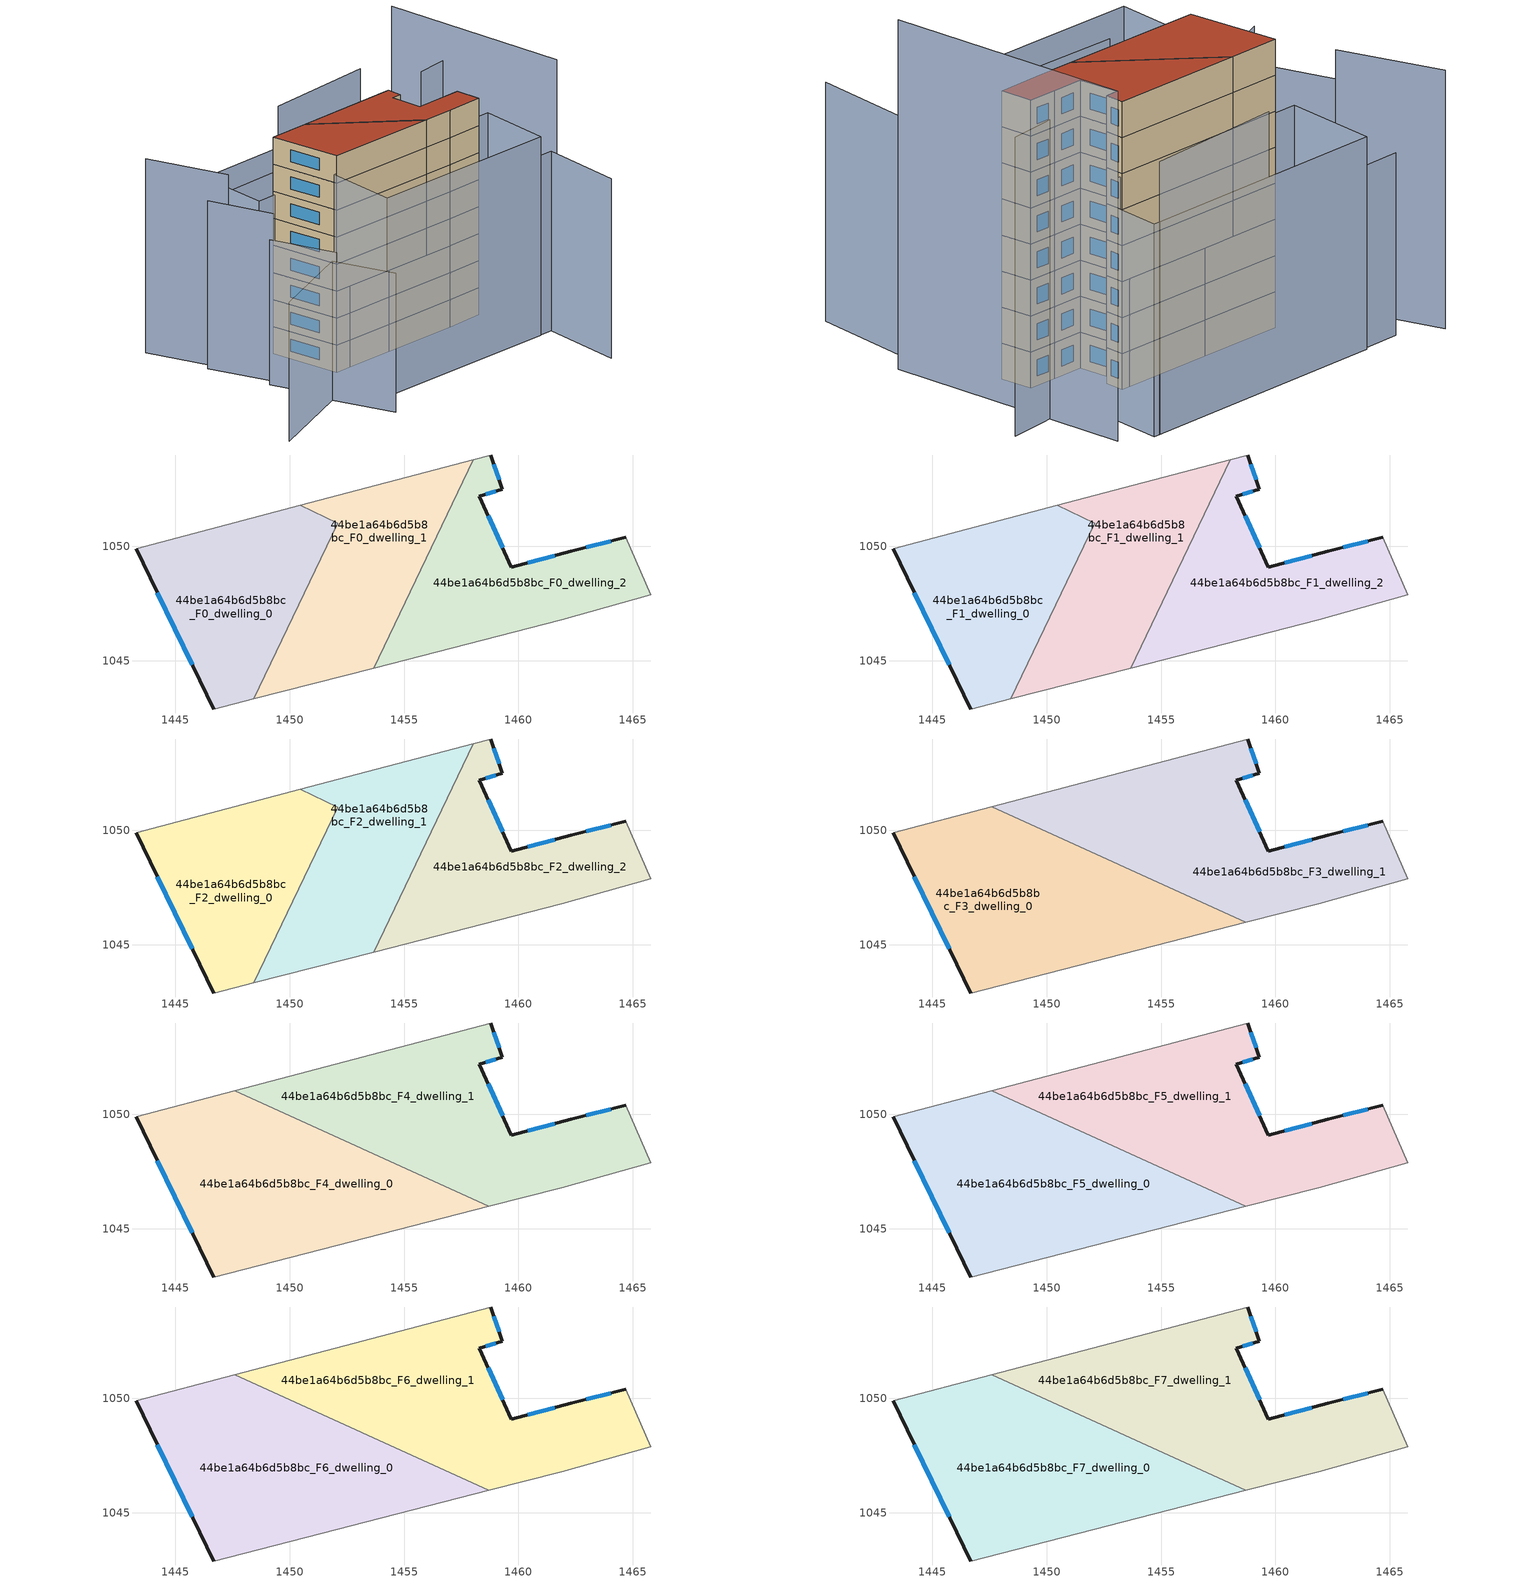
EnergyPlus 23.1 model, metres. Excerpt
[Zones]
44be1a64b6d5b8bc_F0_dwelling_0
 floor ground (EU_floor_Construction): 1452.11,1051 1448.44,1043.34 1446.68,1042.89 1443.28,1049.89 1450.46,1051.79 z0
 wall outside (EU_wall_Construction): 1443.28,1049.89 1446.68,1042.89 z0:3
 wall adiabatic (EU_wall_Construction): 1446.68,1042.89 1448.44,1043.34 / 1450.46,1051.79 1443.28,1049.89 z0:3
 wall to 44be1a64b6d5b8bc_F0_dwelling_1 (EU_wall_Construction): 1448.44,1043.34 1452.11,1051 1450.46,1051.79 z0:3
 window (EU_Window_Construction): 1444.21,1047.97 1445.74,1044.81 z0.83:2.17
44be1a64b6d5b8bc_F0_dwelling_1
 floor ground (EU_floor_Construction): 1458.03,1053.79 1453.66,1044.68 1448.44,1043.34 1452.11,1051 1450.46,1051.79 z0
 wall adiabatic (EU_wall_Construction): 1458.03,1053.79 1450.46,1051.79 / 1448.44,1043.34 1453.66,1044.68 z0:3
 wall to 44be1a64b6d5b8bc_F0_dwelling_2 (EU_wall_Construction): 1453.66,1044.68 1458.03,1053.79 z0:3
44be1a64b6d5b8bc_F0_dwelling_2
 floor ground (EU_floor_Construction): 1464.69,1050.39 1465.79,1047.88 1461.89,1046.79 1453.66,1044.68 1458.03,1053.79 1458.79,1053.99 1459.29,1052.49 1458.29,1052.19 1459.69,1049.09 1462.29,1049.79 z0
 wall outside (EU_wall_Construction): 1464.69,1050.39 1462.29,1049.79 1459.69,1049.09 1458.29,1052.19 1459.29,1052.49 1458.79,1053.99 z0:3
 wall adiabatic (EU_wall_Construction): 1453.66,1044.68 1461.89,1046.79 1465.79,1047.88 1464.69,1050.39 / 1458.79,1053.99 1458.03,1053.79 z0:3
 window (EU_Window_Construction): 1464.03,1050.22 1462.95,1049.95 / 1459.15,1052.9 1458.93,1053.58 / 1458.57,1052.27 1459.02,1052.41 / 1459.3,1049.94 1458.68,1051.34 / 1461.58,1049.6 1460.41,1049.28 z0.83:2.17
44be1a64b6d5b8bc_F1_dwelling_0
 floor to 44be1a64b6d5b8bc_F0_dwelling_0 (EU_floor_Construction): 1452.11,1051 1448.44,1043.34 1446.68,1042.89 1443.28,1049.89 1450.46,1051.79 z3
 wall outside (EU_wall_Construction): 1443.28,1049.89 1446.68,1042.89 z3:6
 wall adiabatic (EU_wall_Construction): 1446.68,1042.89 1448.44,1043.34 / 1450.46,1051.79 1443.28,1049.89 z3:6
 wall to 44be1a64b6d5b8bc_F1_dwelling_1 (EU_wall_Construction): 1448.44,1043.34 1452.11,1051 1450.46,1051.79 z3:6
 window (EU_Window_Construction): 1444.21,1047.97 1445.74,1044.81 z3.83:5.17
44be1a64b6d5b8bc_F1_dwelling_1
 floor to 44be1a64b6d5b8bc_F0_dwelling_1 (EU_floor_Construction): 1458.03,1053.79 1453.66,1044.68 1448.44,1043.34 1452.11,1051 1450.46,1051.79 z3
 wall adiabatic (EU_wall_Construction): 1458.03,1053.79 1450.46,1051.79 / 1448.44,1043.34 1453.66,1044.68 z3:6
 wall to 44be1a64b6d5b8bc_F1_dwelling_2 (EU_wall_Construction): 1453.66,1044.68 1458.03,1053.79 z3:6
44be1a64b6d5b8bc_F1_dwelling_2
 floor to 44be1a64b6d5b8bc_F0_dwelling_2 (EU_floor_Construction): 1464.69,1050.39 1465.79,1047.88 1461.89,1046.79 1453.66,1044.68 1458.03,1053.79 1458.79,1053.99 1459.29,1052.49 1458.29,1052.19 1459.69,1049.09 1462.29,1049.79 z3
 wall outside (EU_wall_Construction): 1464.69,1050.39 1462.29,1049.79 1459.69,1049.09 1458.29,1052.19 1459.29,1052.49 1458.79,1053.99 z3:6
 wall adiabatic (EU_wall_Construction): 1453.66,1044.68 1461.89,1046.79 1465.79,1047.88 1464.69,1050.39 / 1458.79,1053.99 1458.03,1053.79 z3:6
 window (EU_Window_Construction): 1464.03,1050.22 1462.95,1049.95 / 1459.15,1052.9 1458.93,1053.58 / 1458.57,1052.27 1459.02,1052.41 / 1459.3,1049.94 1458.68,1051.34 / 1461.58,1049.6 1460.41,1049.28 z3.83:5.17
44be1a64b6d5b8bc_F2_dwelling_0
 floor to 44be1a64b6d5b8bc_F1_dwelling_0 (EU_floor_Construction): 1452.11,1051 1448.44,1043.34 1446.68,1042.89 1443.28,1049.89 1450.46,1051.79 z6
 wall outside (EU_wall_Construction): 1443.28,1049.89 1446.68,1042.89 z6:9
 wall adiabatic (EU_wall_Construction): 1446.68,1042.89 1448.44,1043.34 / 1450.46,1051.79 1443.28,1049.89 z6:9
 wall to 44be1a64b6d5b8bc_F2_dwelling_1 (EU_wall_Construction): 1448.44,1043.34 1452.11,1051 1450.46,1051.79 z6:9
 window (EU_Window_Construction): 1444.21,1047.97 1445.74,1044.81 z6.83:8.17
44be1a64b6d5b8bc_F2_dwelling_1
 floor to 44be1a64b6d5b8bc_F1_dwelling_1 (EU_floor_Construction): 1458.03,1053.79 1453.66,1044.68 1448.44,1043.34 1452.11,1051 1450.46,1051.79 z6
 wall adiabatic (EU_wall_Construction): 1458.03,1053.79 1450.46,1051.79 / 1448.44,1043.34 1453.66,1044.68 z6:9
 wall to 44be1a64b6d5b8bc_F2_dwelling_2 (EU_wall_Construction): 1453.66,1044.68 1458.03,1053.79 z6:9
44be1a64b6d5b8bc_F2_dwelling_2
 floor to 44be1a64b6d5b8bc_F1_dwelling_2 (EU_floor_Construction): 1464.69,1050.39 1465.79,1047.88 1461.89,1046.79 1453.66,1044.68 1458.03,1053.79 1458.79,1053.99 1459.29,1052.49 1458.29,1052.19 1459.69,1049.09 1462.29,1049.79 z6
 wall outside (EU_wall_Construction): 1464.69,1050.39 1462.29,1049.79 1459.69,1049.09 1458.29,1052.19 1459.29,1052.49 1458.79,1053.99 z6:9
 wall adiabatic (EU_wall_Construction): 1453.66,1044.68 1461.89,1046.79 1465.79,1047.88 1464.69,1050.39 / 1458.79,1053.99 1458.03,1053.79 z6:9
 window (EU_Window_Construction): 1464.03,1050.22 1462.95,1049.95 / 1459.15,1052.9 1458.93,1053.58 / 1458.57,1052.27 1459.02,1052.41 / 1459.3,1049.94 1458.68,1051.34 / 1461.58,1049.6 1460.41,1049.28 z6.83:8.17
44be1a64b6d5b8bc_F3_dwelling_0
 floor to 44be1a64b6d5b8bc_F2_dwelling_0 (EU_floor_Construction): 1451.31,1049.34 1448.44,1043.34 1446.68,1042.89 1443.28,1049.89 1447.6,1051.03 z9
 floor to 44be1a64b6d5b8bc_F2_dwelling_1 (EU_floor_Construction): 1455.08,1047.63 1453.66,1044.68 1448.44,1043.34 1451.31,1049.34 z9
 floor to 44be1a64b6d5b8bc_F2_dwelling_2 (EU_floor_Construction): 1458.71,1045.97 1453.66,1044.68 1455.08,1047.63 z9
 wall outside (EU_wall_Construction): 1443.28,1049.89 1446.68,1042.89 z9:12
 wall adiabatic (EU_wall_Construction): 1446.68,1042.89 1458.71,1045.97 / 1447.6,1051.03 1443.28,1049.89 z9:12
 wall to 44be1a64b6d5b8bc_F3_dwelling_1 (EU_wall_Construction): 1458.71,1045.97 1447.6,1051.03 z9:12
 window (EU_Window_Construction): 1444.21,1047.97 1445.74,1044.81 z9.83:11.17
44be1a64b6d5b8bc_F3_dwelling_1
 floor to 44be1a64b6d5b8bc_F2_dwelling_0 (EU_floor_Construction): 1452.11,1051 1451.31,1049.34 1447.6,1051.03 1450.46,1051.79 z9
 floor to 44be1a64b6d5b8bc_F2_dwelling_1 (EU_floor_Construction): 1458.03,1053.79 1455.21,1047.9 1454.05,1048.09 1451.31,1049.34 1452.11,1051 1450.46,1051.79 z9; 1455.21,1047.9 1455.08,1047.63 1454.05,1048.09 z9
 floor to 44be1a64b6d5b8bc_F2_dwelling_2 (EU_floor_Construction): 1461.89,1046.79 1458.71,1045.97 1455.08,1047.63 1455.21,1047.9 z9; 1464.69,1050.39 1465.79,1047.88 1461.89,1046.79 1455.21,1047.9 1458.03,1053.79 1458.29,1052.19 1459.69,1049.09 1462.29,1049.79 z9; 1458.79,1053.99 1459.29,1052.49 1458.29,1052.19 1458.03,1053.79 z9
 wall outside (EU_wall_Construction): 1464.69,1050.39 1462.29,1049.79 1459.69,1049.09 1458.29,1052.19 1459.29,1052.49 1458.79,1053.99 z9:12
 wall adiabatic (EU_wall_Construction): 1458.71,1045.97 1461.89,1046.79 1465.79,1047.88 1464.69,1050.39 / 1458.79,1053.99 1447.6,1051.03 z9:12
 window (EU_Window_Construction): 1461.58,1049.6 1460.41,1049.28 / 1464.03,1050.22 1462.95,1049.95 / 1459.15,1052.9 1458.93,1053.58 / 1458.57,1052.27 1459.02,1052.41 / 1459.3,1049.94 1458.68,1051.34 z9.83:11.17
44be1a64b6d5b8bc_F4_dwelling_0
 floor to 44be1a64b6d5b8bc_F3_dwelling_0 (EU_floor_Construction): 1458.71,1045.97 1446.68,1042.89 1443.28,1049.89 1447.6,1051.03 z12
 wall outside (EU_wall_Construction): 1443.28,1049.89 1446.68,1042.89 z12:15
 wall adiabatic (EU_wall_Construction): 1446.68,1042.89 1458.71,1045.97 / 1447.6,1051.03 1443.28,1049.89 z12:15
 wall to 44be1a64b6d5b8bc_F4_dwelling_1 (EU_wall_Construction): 1458.71,1045.97 1447.6,1051.03 z12:15
 window (EU_Window_Construction): 1444.21,1047.97 1445.74,1044.81 z12.83:14.17
44be1a64b6d5b8bc_F4_dwelling_1
 floor to 44be1a64b6d5b8bc_F3_dwelling_1 (EU_floor_Construction): 1464.69,1050.39 1465.79,1047.88 1461.89,1046.79 1458.71,1045.97 1447.6,1051.03 1458.79,1053.99 1459.29,1052.49 1458.29,1052.19 1459.69,1049.09 1462.29,1049.79 z12
 wall outside (EU_wall_Construction): 1464.69,1050.39 1462.29,1049.79 1459.69,1049.09 1458.29,1052.19 1459.29,1052.49 1458.79,1053.99 z12:15
 wall adiabatic (EU_wall_Construction): 1458.71,1045.97 1461.89,1046.79 1465.79,1047.88 1464.69,1050.39 / 1458.79,1053.99 1447.6,1051.03 z12:15
 window (EU_Window_Construction): 1461.58,1049.6 1460.41,1049.28 / 1464.03,1050.22 1462.95,1049.95 / 1459.15,1052.9 1458.93,1053.58 / 1458.57,1052.27 1459.02,1052.41 / 1459.3,1049.94 1458.68,1051.34 z12.83:14.17
44be1a64b6d5b8bc_F5_dwelling_0
 floor to 44be1a64b6d5b8bc_F4_dwelling_0 (EU_floor_Construction): 1458.71,1045.97 1446.68,1042.89 1443.28,1049.89 1447.6,1051.03 z15
 wall outside (EU_wall_Construction): 1443.28,1049.89 1446.68,1042.89 z15:18
 wall adiabatic (EU_wall_Construction): 1446.68,1042.89 1458.71,1045.97 / 1447.6,1051.03 1443.28,1049.89 z15:18
 wall to 44be1a64b6d5b8bc_F5_dwelling_1 (EU_wall_Construction): 1458.71,1045.97 1447.6,1051.03 z15:18
 window (EU_Window_Construction): 1444.21,1047.97 1445.74,1044.81 z15.83:17.17
44be1a64b6d5b8bc_F5_dwelling_1
 floor to 44be1a64b6d5b8bc_F4_dwelling_1 (EU_floor_Construction): 1464.69,1050.39 1465.79,1047.88 1461.89,1046.79 1458.71,1045.97 1447.6,1051.03 1458.79,1053.99 1459.29,1052.49 1458.29,1052.19 1459.69,1049.09 1462.29,1049.79 z15
 wall outside (EU_wall_Construction): 1464.69,1050.39 1462.29,1049.79 1459.69,1049.09 1458.29,1052.19 1459.29,1052.49 1458.79,1053.99 z15:18
 wall adiabatic (EU_wall_Construction): 1458.71,1045.97 1461.89,1046.79 1465.79,1047.88 1464.69,1050.39 / 1458.79,1053.99 1447.6,1051.03 z15:18
 window (EU_Window_Construction): 1461.58,1049.6 1460.41,1049.28 / 1464.03,1050.22 1462.95,1049.95 / 1459.15,1052.9 1458.93,1053.58 / 1458.57,1052.27 1459.02,1052.41 / 1459.3,1049.94 1458.68,1051.34 z15.83:17.17
44be1a64b6d5b8bc_F6_dwelling_0
 floor to 44be1a64b6d5b8bc_F5_dwelling_0 (EU_floor_Construction): 1458.71,1045.97 1446.68,1042.89 1443.28,1049.89 1447.6,1051.03 z18
 wall outside (EU_wall_Construction): 1443.28,1049.89 1446.68,1042.89 z18:21
 wall adiabatic (EU_wall_Construction): 1446.68,1042.89 1458.71,1045.97 / 1447.6,1051.03 1443.28,1049.89 z18:21
 wall to 44be1a64b6d5b8bc_F6_dwelling_1 (EU_wall_Construction): 1458.71,1045.97 1447.6,1051.03 z18:21
 window (EU_Window_Construction): 1444.21,1047.97 1445.74,1044.81 z18.83:20.17
44be1a64b6d5b8bc_F6_dwelling_1
 floor to 44be1a64b6d5b8bc_F5_dwelling_1 (EU_floor_Construction): 1464.69,1050.39 1465.79,1047.88 1461.89,1046.79 1458.71,1045.97 1447.6,1051.03 1458.79,1053.99 1459.29,1052.49 1458.29,1052.19 1459.69,1049.09 1462.29,1049.79 z18
 wall outside (EU_wall_Construction): 1464.69,1050.39 1462.29,1049.79 1459.69,1049.09 1458.29,1052.19 1459.29,1052.49 1458.79,1053.99 z18:21
 wall adiabatic (EU_wall_Construction): 1458.71,1045.97 1461.89,1046.79 1465.79,1047.88 1464.69,1050.39 / 1458.79,1053.99 1447.6,1051.03 z18:21
 window (EU_Window_Construction): 1461.58,1049.6 1460.41,1049.28 / 1464.03,1050.22 1462.95,1049.95 / 1459.15,1052.9 1458.93,1053.58 / 1458.57,1052.27 1459.02,1052.41 / 1459.3,1049.94 1458.68,1051.34 z18.83:20.17
44be1a64b6d5b8bc_F7_dwelling_0
 floor to 44be1a64b6d5b8bc_F6_dwelling_0 (EU_floor_Construction): 1458.71,1045.97 1446.68,1042.89 1443.28,1049.89 1447.6,1051.03 z21
 wall outside (EU_wall_Construction): 1443.28,1049.89 1446.68,1042.89 z21:24
 wall adiabatic (EU_wall_Construction): 1446.68,1042.89 1458.71,1045.97 / 1447.6,1051.03 1443.28,1049.89 z21:24
 wall to 44be1a64b6d5b8bc_F7_dwelling_1 (EU_wall_Construction): 1458.71,1045.97 1447.6,1051.03 z21:24
 window (EU_Window_Construction): 1444.21,1047.97 1445.74,1044.81 z21.83:23.17
 roof outside (EU_roof_Construction): 1458.71,1045.97 1447.6,1051.03 1443.28,1049.89 1446.68,1042.89 z24
44be1a64b6d5b8bc_F7_dwelling_1
 floor to 44be1a64b6d5b8bc_F6_dwelling_1 (EU_floor_Construction): 1464.69,1050.39 1465.79,1047.88 1461.89,1046.79 1458.71,1045.97 1447.6,1051.03 1458.79,1053.99 1459.29,1052.49 1458.29,1052.19 1459.69,1049.09 1462.29,1049.79 z21
 wall outside (EU_wall_Construction): 1464.69,1050.39 1462.29,1049.79 1459.69,1049.09 1458.29,1052.19 1459.29,1052.49 1458.79,1053.99 z21:24
 wall adiabatic (EU_wall_Construction): 1458.71,1045.97 1461.89,1046.79 1465.79,1047.88 1464.69,1050.39 / 1458.79,1053.99 1447.6,1051.03 z21:24
 window (EU_Window_Construction): 1461.58,1049.6 1460.41,1049.28 / 1464.03,1050.22 1462.95,1049.95 / 1459.15,1052.9 1458.93,1053.58 / 1458.57,1052.27 1459.02,1052.41 / 1459.3,1049.94 1458.68,1051.34 z21.83:23.17
 roof outside (EU_roof_Construction): 1465.79,1047.88 1464.69,1050.39 1462.29,1049.79 1459.69,1049.09 1458.29,1052.19 1459.29,1052.49 1458.79,1053.99 1447.6,1051.03 1458.71,1045.97 1461.89,1046.79 z24
shading: 1434.59,1031 1443.07,1037.38 / 1443.07,1037.38 1447.27,1031.81 z0:15.4; 1449.88,1036.08 1470.3,1041.02 / 1470.3,1041.02 1472.38,1032.39 z0:19.9; 1439.37,1043.59 1443.76,1037.63 z0:16.1; 1435.77,1049.99 1440.09,1044.12 z0:18.6; 1446.38,1042.89 1466.96,1048.19 / 1466.96,1048.19 1468.89,1040.68 / 1468.89,1040.68 1448.31,1035.38 / 1448.31,1035.38 1446.38,1042.89 z0:22; 1432.17,1056.3 1437.6,1049.04 z0:21.5; 1439.16,1056.65 1460.76,1062.45 / 1460.76,1062.45 1462.79,1054.89 / 1462.79,1054.89 1441.19,1049.09 / 1441.19,1049.09 1439.16,1056.65 z0:17.7; 1471.74,1042.53 1463.53,1061.78 z0:29.1; 1448.3,1059 1436,1055.49 z0:15.2; 1469.9,1057.29 1462.9,1054.61 z0:24.9; 1460.19,1062.3 1448.67,1058.5 z0:22.7
[Building]
EU S2 Campaign: North Axis=0; Terrain=City; Solar Distribution=FullExterior
[Site:Location]
Lyon-Bron: Latitude=45.75; Longitude=5; Time Zone=1; Elevation=198
[SizingPeriod:WeatherFileDays]
AnnualSizingPeriod: Begin Month=1; Begin Day of Month=1; End Month=12; End Day of Month=31; Day of Week for Start Day=Monday; Use Weather File Daylight Saving Period=No; Use Weather File Rain and Snow Indicators=No
[MATERIAL]
EU_InternalMass_Material: Roughness=MediumRough; Thickness=0.1; Conductivity=1; Density=1800; Specific Heat=900; Thermal Absorptance=0.9; Solar Absorptance=0.7; Visible Absorptance=0.7
[MATERIAL:NOMASS] Roughness=MediumRough; Thermal Absorptance=0.9; Solar Absorptance=0.7; Visible Absorptance=0.7
Name | Thermal Resistance
EU_wall_NoMass | 0.87146
EU_roof_NoMass | 0.842276
EU_floor_NoMass | 0.496999
[WINDOWMATERIAL:SIMPLEGLAZINGSYSTEM]
EU_Window_SimpleGlazing: UFactor=2.2525; Solar Heat Gain Coefficient=0.76; Visible Transmittance=0.76
[CONSTRUCTION]
EU_wall_Construction: EU_wall_NoMass
EU_roof_Construction: EU_roof_NoMass
EU_floor_Construction: EU_floor_NoMass
EU_Window_Construction: EU_Window_SimpleGlazing
EU_InternalMass_Construction: EU_InternalMass_Material
[ZONE] Type=1; Multiplier=1; Ceiling Height=autocalculate; Floor Area=autocalculate; Part of Total Floor Area=Yes
Name | Volume
44be1a64b6d5b8bc_F0_dwelling_0; 44be1a64b6d5b8bc_F0_dwelling_2; 44be1a64b6d5b8bc_F1_dwelling_2; 44be1a64b6d5b8bc_F2_dwelling_2 | 129.33
44be1a64b6d5b8bc_F1_dwelling_0; 44be1a64b6d5b8bc_F2_dwelling_0 | 129.331
44be1a64b6d5b8bc_F3_dwelling_0 | 193.989
44be1a64b6d5b8bc_F4_dwelling_0; 44be1a64b6d5b8bc_F5_dwelling_0; 44be1a64b6d5b8bc_F6_dwelling_0; 44be1a64b6d5b8bc_F7_dwelling_0 | 193.995
44be1a64b6d5b8bc_F0_dwelling_1; 44be1a64b6d5b8bc_F1_dwelling_1; 44be1a64b6d5b8bc_F2_dwelling_1 | 129.328
44be1a64b6d5b8bc_F3_dwelling_1 | 193.996
44be1a64b6d5b8bc_F4_dwelling_1; 44be1a64b6d5b8bc_F5_dwelling_1; 44be1a64b6d5b8bc_F6_dwelling_1; 44be1a64b6d5b8bc_F7_dwelling_1 | 193.998
[INTERNALMASS] Construction=EU_InternalMass_Construction
Name | Zone or ZoneList | Surface Area
44be1a64b6d5b8bc_F0_dwelling_0_EU_InternalMass | 44be1a64b6d5b8bc_F0_dwelling_0 | 43.1091
44be1a64b6d5b8bc_F0_dwelling_1_EU_InternalMass | 44be1a64b6d5b8bc_F0_dwelling_1 | 43.1096
44be1a64b6d5b8bc_F0_dwelling_2_EU_InternalMass | 44be1a64b6d5b8bc_F0_dwelling_2 | 43.1086
44be1a64b6d5b8bc_F1_dwelling_0_EU_InternalMass | 44be1a64b6d5b8bc_F1_dwelling_0 | 43.1091
44be1a64b6d5b8bc_F1_dwelling_1_EU_InternalMass | 44be1a64b6d5b8bc_F1_dwelling_1 | 43.1096
44be1a64b6d5b8bc_F1_dwelling_2_EU_InternalMass | 44be1a64b6d5b8bc_F1_dwelling_2 | 43.1086
44be1a64b6d5b8bc_F2_dwelling_0_EU_InternalMass | 44be1a64b6d5b8bc_F2_dwelling_0 | 43.1091
44be1a64b6d5b8bc_F2_dwelling_1_EU_InternalMass | 44be1a64b6d5b8bc_F2_dwelling_1 | 43.1096
44be1a64b6d5b8bc_F2_dwelling_2_EU_InternalMass | 44be1a64b6d5b8bc_F2_dwelling_2 | 43.1086
44be1a64b6d5b8bc_F3_dwelling_0_EU_InternalMass | 44be1a64b6d5b8bc_F3_dwelling_0 | 64.6649
44be1a64b6d5b8bc_F3_dwelling_1_EU_InternalMass | 44be1a64b6d5b8bc_F3_dwelling_1 | 64.6665
44be1a64b6d5b8bc_F4_dwelling_0_EU_InternalMass | 44be1a64b6d5b8bc_F4_dwelling_0 | 64.6649
44be1a64b6d5b8bc_F4_dwelling_1_EU_InternalMass | 44be1a64b6d5b8bc_F4_dwelling_1 | 64.6665
44be1a64b6d5b8bc_F5_dwelling_0_EU_InternalMass | 44be1a64b6d5b8bc_F5_dwelling_0 | 64.6649
44be1a64b6d5b8bc_F5_dwelling_1_EU_InternalMass | 44be1a64b6d5b8bc_F5_dwelling_1 | 64.6665
44be1a64b6d5b8bc_F6_dwelling_0_EU_InternalMass | 44be1a64b6d5b8bc_F6_dwelling_0 | 64.6649
44be1a64b6d5b8bc_F6_dwelling_1_EU_InternalMass | 44be1a64b6d5b8bc_F6_dwelling_1 | 64.6665
44be1a64b6d5b8bc_F7_dwelling_0_EU_InternalMass | 44be1a64b6d5b8bc_F7_dwelling_0 | 64.6649
44be1a64b6d5b8bc_F7_dwelling_1_EU_InternalMass | 44be1a64b6d5b8bc_F7_dwelling_1 | 64.6665
[OTHEREQUIPMENT] Fuel Type=Electricity; Design Level Calculation Method=Watts/Area; Power per Zone Floor Area=1; Fraction Latent=0; Fraction Radiant=0; Fraction Lost=0; Carbon Dioxide Generation Rate=0; EndUse Subcategory=EU_Step8_InternalGains
Name | Zone or ZoneList or Space or SpaceList | Schedule
EU_Step8_InternalGain_44be1a64b6d5b8bc_F0_dwelling_0_f000 | 44be1a64b6d5b8bc_F0_dwelling_0 | EU_Step8_GainSchedule_44be1a64b6d5b8bc_F0_dwelling_0_f000
EU_Step8_InternalGain_44be1a64b6d5b8bc_F0_dwelling_1_f000 | 44be1a64b6d5b8bc_F0_dwelling_1 | EU_Step8_GainSchedule_44be1a64b6d5b8bc_F0_dwelling_1_f000
EU_Step8_InternalGain_44be1a64b6d5b8bc_F0_dwelling_2_f000 | 44be1a64b6d5b8bc_F0_dwelling_2 | EU_Step8_GainSchedule_44be1a64b6d5b8bc_F0_dwelling_2_f000
EU_Step8_InternalGain_44be1a64b6d5b8bc_F1_dwelling_0_f000 | 44be1a64b6d5b8bc_F1_dwelling_0 | EU_Step8_GainSchedule_44be1a64b6d5b8bc_F1_dwelling_0_f000
EU_Step8_InternalGain_44be1a64b6d5b8bc_F1_dwelling_1_f000 | 44be1a64b6d5b8bc_F1_dwelling_1 | EU_Step8_GainSchedule_44be1a64b6d5b8bc_F1_dwelling_1_f000
EU_Step8_InternalGain_44be1a64b6d5b8bc_F1_dwelling_2_f000 | 44be1a64b6d5b8bc_F1_dwelling_2 | EU_Step8_GainSchedule_44be1a64b6d5b8bc_F1_dwelling_2_f000
EU_Step8_InternalGain_44be1a64b6d5b8bc_F2_dwelling_0_f000 | 44be1a64b6d5b8bc_F2_dwelling_0 | EU_Step8_GainSchedule_44be1a64b6d5b8bc_F2_dwelling_0_f000
EU_Step8_InternalGain_44be1a64b6d5b8bc_F2_dwelling_1_f000 | 44be1a64b6d5b8bc_F2_dwelling_1 | EU_Step8_GainSchedule_44be1a64b6d5b8bc_F2_dwelling_1_f000
EU_Step8_InternalGain_44be1a64b6d5b8bc_F2_dwelling_2_f000 | 44be1a64b6d5b8bc_F2_dwelling_2 | EU_Step8_GainSchedule_44be1a64b6d5b8bc_F2_dwelling_2_f000
EU_Step8_InternalGain_44be1a64b6d5b8bc_F3_dwelling_0_f000 | 44be1a64b6d5b8bc_F3_dwelling_0 | EU_Step8_GainSchedule_44be1a64b6d5b8bc_F3_dwelling_0_f000
EU_Step8_InternalGain_44be1a64b6d5b8bc_F3_dwelling_1_f000 | 44be1a64b6d5b8bc_F3_dwelling_1 | EU_Step8_GainSchedule_44be1a64b6d5b8bc_F3_dwelling_1_f000
EU_Step8_InternalGain_44be1a64b6d5b8bc_F4_dwelling_0_f000 | 44be1a64b6d5b8bc_F4_dwelling_0 | EU_Step8_GainSchedule_44be1a64b6d5b8bc_F4_dwelling_0_f000
EU_Step8_InternalGain_44be1a64b6d5b8bc_F4_dwelling_1_f000 | 44be1a64b6d5b8bc_F4_dwelling_1 | EU_Step8_GainSchedule_44be1a64b6d5b8bc_F4_dwelling_1_f000
EU_Step8_InternalGain_44be1a64b6d5b8bc_F5_dwelling_0_f000 | 44be1a64b6d5b8bc_F5_dwelling_0 | EU_Step8_GainSchedule_44be1a64b6d5b8bc_F5_dwelling_0_f000
EU_Step8_InternalGain_44be1a64b6d5b8bc_F5_dwelling_1_f000 | 44be1a64b6d5b8bc_F5_dwelling_1 | EU_Step8_GainSchedule_44be1a64b6d5b8bc_F5_dwelling_1_f000
EU_Step8_InternalGain_44be1a64b6d5b8bc_F6_dwelling_0_f000 | 44be1a64b6d5b8bc_F6_dwelling_0 | EU_Step8_GainSchedule_44be1a64b6d5b8bc_F6_dwelling_0_f000
EU_Step8_InternalGain_44be1a64b6d5b8bc_F6_dwelling_1_f000 | 44be1a64b6d5b8bc_F6_dwelling_1 | EU_Step8_GainSchedule_44be1a64b6d5b8bc_F6_dwelling_1_f000
EU_Step8_InternalGain_44be1a64b6d5b8bc_F7_dwelling_0_f000 | 44be1a64b6d5b8bc_F7_dwelling_0 | EU_Step8_GainSchedule_44be1a64b6d5b8bc_F7_dwelling_0_f000
EU_Step8_InternalGain_44be1a64b6d5b8bc_F7_dwelling_1_f000 | 44be1a64b6d5b8bc_F7_dwelling_1 | EU_Step8_GainSchedule_44be1a64b6d5b8bc_F7_dwelling_1_f000
[ZONEVENTILATION:DESIGNFLOWRATE] Schedule=EU_AlwaysOn; Design Flow Rate Calculation Method=AirChanges/Hour; Air Changes per Hour=0.425; Ventilation Type=Natural; Fan Pressure Rise=0; Fan Total Efficiency=1; Constant Term Coefficient=1; Temperature Term Coefficient=0; Velocity Term Coefficient=0; Velocity Squared Term Coefficient=0; Minimum Indoor Temperature=-100; Maximum Indoor Temperature=100; Delta Temperature=-100; Minimum Outdoor Temperature=-100; Maximum Outdoor Temperature=100; Maximum Wind Speed=40
Name | Zone or ZoneList or Space or SpaceList
EU_ConstantAir_44be1a64b6d5b8bc_F0_dwelling_0 | 44be1a64b6d5b8bc_F0_dwelling_0
EU_ConstantAir_44be1a64b6d5b8bc_F0_dwelling_1 | 44be1a64b6d5b8bc_F0_dwelling_1
EU_ConstantAir_44be1a64b6d5b8bc_F0_dwelling_2 | 44be1a64b6d5b8bc_F0_dwelling_2
EU_ConstantAir_44be1a64b6d5b8bc_F1_dwelling_0 | 44be1a64b6d5b8bc_F1_dwelling_0
EU_ConstantAir_44be1a64b6d5b8bc_F1_dwelling_1 | 44be1a64b6d5b8bc_F1_dwelling_1
EU_ConstantAir_44be1a64b6d5b8bc_F1_dwelling_2 | 44be1a64b6d5b8bc_F1_dwelling_2
EU_ConstantAir_44be1a64b6d5b8bc_F2_dwelling_0 | 44be1a64b6d5b8bc_F2_dwelling_0
EU_ConstantAir_44be1a64b6d5b8bc_F2_dwelling_1 | 44be1a64b6d5b8bc_F2_dwelling_1
EU_ConstantAir_44be1a64b6d5b8bc_F2_dwelling_2 | 44be1a64b6d5b8bc_F2_dwelling_2
EU_ConstantAir_44be1a64b6d5b8bc_F3_dwelling_0 | 44be1a64b6d5b8bc_F3_dwelling_0
EU_ConstantAir_44be1a64b6d5b8bc_F3_dwelling_1 | 44be1a64b6d5b8bc_F3_dwelling_1
EU_ConstantAir_44be1a64b6d5b8bc_F4_dwelling_0 | 44be1a64b6d5b8bc_F4_dwelling_0
EU_ConstantAir_44be1a64b6d5b8bc_F4_dwelling_1 | 44be1a64b6d5b8bc_F4_dwelling_1
EU_ConstantAir_44be1a64b6d5b8bc_F5_dwelling_0 | 44be1a64b6d5b8bc_F5_dwelling_0
EU_ConstantAir_44be1a64b6d5b8bc_F5_dwelling_1 | 44be1a64b6d5b8bc_F5_dwelling_1
EU_ConstantAir_44be1a64b6d5b8bc_F6_dwelling_0 | 44be1a64b6d5b8bc_F6_dwelling_0
EU_ConstantAir_44be1a64b6d5b8bc_F6_dwelling_1 | 44be1a64b6d5b8bc_F6_dwelling_1
EU_ConstantAir_44be1a64b6d5b8bc_F7_dwelling_0 | 44be1a64b6d5b8bc_F7_dwelling_0
EU_ConstantAir_44be1a64b6d5b8bc_F7_dwelling_1 | 44be1a64b6d5b8bc_F7_dwelling_1
[HVACTEMPLATE:THERMOSTAT] Constant Heating Setpoint=20; Constant Cooling Setpoint=50
EU_HeatOnly_44be1a64b6d5b8bc_F0_dwelling_0; EU_HeatOnly_44be1a64b6d5b8bc_F0_dwelling_1; EU_HeatOnly_44be1a64b6d5b8bc_F0_dwelling_2; EU_HeatOnly_44be1a64b6d5b8bc_F1_dwelling_0; EU_HeatOnly_44be1a64b6d5b8bc_F1_dwelling_1; EU_HeatOnly_44be1a64b6d5b8bc_F1_dwelling_2; EU_HeatOnly_44be1a64b6d5b8bc_F2_dwelling_0; EU_HeatOnly_44be1a64b6d5b8bc_F2_dwelling_1; EU_HeatOnly_44be1a64b6d5b8bc_F2_dwelling_2; EU_HeatOnly_44be1a64b6d5b8bc_F3_dwelling_0; EU_HeatOnly_44be1a64b6d5b8bc_F3_dwelling_1; EU_HeatOnly_44be1a64b6d5b8bc_F4_dwelling_0; EU_HeatOnly_44be1a64b6d5b8bc_F4_dwelling_1; EU_HeatOnly_44be1a64b6d5b8bc_F5_dwelling_0; EU_HeatOnly_44be1a64b6d5b8bc_F5_dwelling_1; EU_HeatOnly_44be1a64b6d5b8bc_F6_dwelling_0; EU_HeatOnly_44be1a64b6d5b8bc_F6_dwelling_1; EU_HeatOnly_44be1a64b6d5b8bc_F7_dwelling_0; EU_HeatOnly_44be1a64b6d5b8bc_F7_dwelling_1
[HVACTEMPLATE:ZONE:IDEALLOADSAIRSYSTEM] System Availability Schedule=EU_AlwaysOn; Maximum Heating Supply Air Temperature=50; Minimum Cooling Supply Air Temperature=13; Maximum Heating Supply Air Humidity Ratio=0.0156; Minimum Cooling Supply Air Humidity Ratio=0.0077; Heating Limit=NoLimit; Cooling Limit=NoLimit; Heating Availability Schedule=EU_AlwaysOn; Cooling Availability Schedule=EU_CoolingOff; Dehumidification Control Type=ConstantSensibleHeatRatio; Cooling Sensible Heat Ratio=0.7; Dehumidification Setpoint=60; Humidification Control Type=None; Humidification Setpoint=30; Outdoor Air Method=None; Outdoor Air Flow Rate per Person=0.00944; Outdoor Air Flow Rate per Zone Floor Area=0; Outdoor Air Flow Rate per Zone=0; Demand Controlled Ventilation Type=None; Outdoor Air Economizer Type=NoEconomizer; Heat Recovery Type=None; Sensible Heat Recovery Effectiveness=0.7; Latent Heat Recovery Effectiveness=0.65
Name | Template Thermostat
44be1a64b6d5b8bc_F0_dwelling_0 | EU_HeatOnly_44be1a64b6d5b8bc_F0_dwelling_0
44be1a64b6d5b8bc_F0_dwelling_1 | EU_HeatOnly_44be1a64b6d5b8bc_F0_dwelling_1
44be1a64b6d5b8bc_F0_dwelling_2 | EU_HeatOnly_44be1a64b6d5b8bc_F0_dwelling_2
44be1a64b6d5b8bc_F1_dwelling_0 | EU_HeatOnly_44be1a64b6d5b8bc_F1_dwelling_0
44be1a64b6d5b8bc_F1_dwelling_1 | EU_HeatOnly_44be1a64b6d5b8bc_F1_dwelling_1
44be1a64b6d5b8bc_F1_dwelling_2 | EU_HeatOnly_44be1a64b6d5b8bc_F1_dwelling_2
44be1a64b6d5b8bc_F2_dwelling_0 | EU_HeatOnly_44be1a64b6d5b8bc_F2_dwelling_0
44be1a64b6d5b8bc_F2_dwelling_1 | EU_HeatOnly_44be1a64b6d5b8bc_F2_dwelling_1
44be1a64b6d5b8bc_F2_dwelling_2 | EU_HeatOnly_44be1a64b6d5b8bc_F2_dwelling_2
44be1a64b6d5b8bc_F3_dwelling_0 | EU_HeatOnly_44be1a64b6d5b8bc_F3_dwelling_0
44be1a64b6d5b8bc_F3_dwelling_1 | EU_HeatOnly_44be1a64b6d5b8bc_F3_dwelling_1
44be1a64b6d5b8bc_F4_dwelling_0 | EU_HeatOnly_44be1a64b6d5b8bc_F4_dwelling_0
44be1a64b6d5b8bc_F4_dwelling_1 | EU_HeatOnly_44be1a64b6d5b8bc_F4_dwelling_1
44be1a64b6d5b8bc_F5_dwelling_0 | EU_HeatOnly_44be1a64b6d5b8bc_F5_dwelling_0
44be1a64b6d5b8bc_F5_dwelling_1 | EU_HeatOnly_44be1a64b6d5b8bc_F5_dwelling_1
44be1a64b6d5b8bc_F6_dwelling_0 | EU_HeatOnly_44be1a64b6d5b8bc_F6_dwelling_0
44be1a64b6d5b8bc_F6_dwelling_1 | EU_HeatOnly_44be1a64b6d5b8bc_F6_dwelling_1
44be1a64b6d5b8bc_F7_dwelling_0 | EU_HeatOnly_44be1a64b6d5b8bc_F7_dwelling_0
44be1a64b6d5b8bc_F7_dwelling_1 | EU_HeatOnly_44be1a64b6d5b8bc_F7_dwelling_1
[SIZING:ZONE] Zone Cooling Design Supply Air Temperature Input Method=SupplyAirTemperature; Zone Cooling Design Supply Air Temperature=13; Zone Heating Design Supply Air Temperature Input Method=SupplyAirTemperature; Zone Heating Design Supply Air Temperature=50; Zone Cooling Design Supply Air Humidity Ratio=0.008; Zone Heating Design Supply Air Humidity Ratio=0.008; Cooling Design Air Flow Method=DesignDay; Cooling Design Air Flow Rate=0; Cooling Minimum Air Flow per Zone Floor Area=0.000762; Cooling Minimum Air Flow=0; Cooling Minimum Air Flow Fraction=0.2; Heating Design Air Flow Method=DesignDay; Heating Design Air Flow Rate=0; Heating Maximum Air Flow per Zone Floor Area=0.002032; Heating Maximum Air Flow=0.141576; Heating Maximum Air Flow Fraction=0.3; Account for Dedicated Outdoor Air System=No; Dedicated Outdoor Air System Control Strategy=NeutralSupplyAir; Dedicated Outdoor Air Low Setpoint Temperature for Design=autosize; Dedicated Outdoor Air High Setpoint Temperature for Design=autosize; Zone Load Sizing Method=Sensible Load Only No Latent Load; Zone Latent Cooling Design Supply Air Humidity Ratio Input Method=HumidityRatioDifference; Zone Cooling Design Supply Air Humidity Ratio Difference=0.005; Zone Latent Heating Design Supply Air Humidity Ratio Input Method=HumidityRatioDifference; Zone Humidification Design Supply Air Humidity Ratio Difference=0.005
44be1a64b6d5b8bc_F0_dwelling_0; 44be1a64b6d5b8bc_F0_dwelling_1; 44be1a64b6d5b8bc_F0_dwelling_2; 44be1a64b6d5b8bc_F1_dwelling_0; 44be1a64b6d5b8bc_F1_dwelling_1; 44be1a64b6d5b8bc_F1_dwelling_2; 44be1a64b6d5b8bc_F2_dwelling_0; 44be1a64b6d5b8bc_F2_dwelling_1; 44be1a64b6d5b8bc_F2_dwelling_2; 44be1a64b6d5b8bc_F3_dwelling_0; 44be1a64b6d5b8bc_F3_dwelling_1; 44be1a64b6d5b8bc_F4_dwelling_0; 44be1a64b6d5b8bc_F4_dwelling_1; 44be1a64b6d5b8bc_F5_dwelling_0; 44be1a64b6d5b8bc_F5_dwelling_1; 44be1a64b6d5b8bc_F6_dwelling_0; 44be1a64b6d5b8bc_F6_dwelling_1; 44be1a64b6d5b8bc_F7_dwelling_0; 44be1a64b6d5b8bc_F7_dwelling_1
[SCHEDULE:CONSTANT]
Name | Hourly Value
EU_AlwaysOn | 1
EU_CoolingOff | 0
[SCHEDULE:FILE] Column Number=1; Rows to Skip at Top=0; Number of Hours of Data=8760; Column Separator=Comma; Interpolate to Timestep=No; Minutes per Item=60; Adjust Schedule for Daylight Savings=Yes
Name | File
EU_Step8_GainSchedule_44be1a64b6d5b8bc_F0_dwelling_0_f000 | ../../schedules/44be1a64b6d5b8bc/44be1a64b6d5b8bc_F0_dwelling_0_f000_gain.csv
EU_Step8_GainSchedule_44be1a64b6d5b8bc_F0_dwelling_1_f000 | ../../schedules/44be1a64b6d5b8bc/44be1a64b6d5b8bc_F0_dwelling_1_f000_gain.csv
EU_Step8_GainSchedule_44be1a64b6d5b8bc_F0_dwelling_2_f000 | ../../schedules/44be1a64b6d5b8bc/44be1a64b6d5b8bc_F0_dwelling_2_f000_gain.csv
EU_Step8_GainSchedule_44be1a64b6d5b8bc_F1_dwelling_0_f000 | ../../schedules/44be1a64b6d5b8bc/44be1a64b6d5b8bc_F1_dwelling_0_f000_gain.csv
EU_Step8_GainSchedule_44be1a64b6d5b8bc_F1_dwelling_1_f000 | ../../schedules/44be1a64b6d5b8bc/44be1a64b6d5b8bc_F1_dwelling_1_f000_gain.csv
EU_Step8_GainSchedule_44be1a64b6d5b8bc_F1_dwelling_2_f000 | ../../schedules/44be1a64b6d5b8bc/44be1a64b6d5b8bc_F1_dwelling_2_f000_gain.csv
EU_Step8_GainSchedule_44be1a64b6d5b8bc_F2_dwelling_0_f000 | ../../schedules/44be1a64b6d5b8bc/44be1a64b6d5b8bc_F2_dwelling_0_f000_gain.csv
EU_Step8_GainSchedule_44be1a64b6d5b8bc_F2_dwelling_1_f000 | ../../schedules/44be1a64b6d5b8bc/44be1a64b6d5b8bc_F2_dwelling_1_f000_gain.csv
EU_Step8_GainSchedule_44be1a64b6d5b8bc_F2_dwelling_2_f000 | ../../schedules/44be1a64b6d5b8bc/44be1a64b6d5b8bc_F2_dwelling_2_f000_gain.csv
EU_Step8_GainSchedule_44be1a64b6d5b8bc_F3_dwelling_0_f000 | ../../schedules/44be1a64b6d5b8bc/44be1a64b6d5b8bc_F3_dwelling_0_f000_gain.csv
EU_Step8_GainSchedule_44be1a64b6d5b8bc_F3_dwelling_1_f000 | ../../schedules/44be1a64b6d5b8bc/44be1a64b6d5b8bc_F3_dwelling_1_f000_gain.csv
EU_Step8_GainSchedule_44be1a64b6d5b8bc_F4_dwelling_0_f000 | ../../schedules/44be1a64b6d5b8bc/44be1a64b6d5b8bc_F4_dwelling_0_f000_gain.csv
EU_Step8_GainSchedule_44be1a64b6d5b8bc_F4_dwelling_1_f000 | ../../schedules/44be1a64b6d5b8bc/44be1a64b6d5b8bc_F4_dwelling_1_f000_gain.csv
EU_Step8_GainSchedule_44be1a64b6d5b8bc_F5_dwelling_0_f000 | ../../schedules/44be1a64b6d5b8bc/44be1a64b6d5b8bc_F5_dwelling_0_f000_gain.csv
EU_Step8_GainSchedule_44be1a64b6d5b8bc_F5_dwelling_1_f000 | ../../schedules/44be1a64b6d5b8bc/44be1a64b6d5b8bc_F5_dwelling_1_f000_gain.csv
EU_Step8_GainSchedule_44be1a64b6d5b8bc_F6_dwelling_0_f000 | ../../schedules/44be1a64b6d5b8bc/44be1a64b6d5b8bc_F6_dwelling_0_f000_gain.csv
EU_Step8_GainSchedule_44be1a64b6d5b8bc_F6_dwelling_1_f000 | ../../schedules/44be1a64b6d5b8bc/44be1a64b6d5b8bc_F6_dwelling_1_f000_gain.csv
EU_Step8_GainSchedule_44be1a64b6d5b8bc_F7_dwelling_0_f000 | ../../schedules/44be1a64b6d5b8bc/44be1a64b6d5b8bc_F7_dwelling_0_f000_gain.csv
EU_Step8_GainSchedule_44be1a64b6d5b8bc_F7_dwelling_1_f000 | ../../schedules/44be1a64b6d5b8bc/44be1a64b6d5b8bc_F7_dwelling_1_f000_gain.csv
